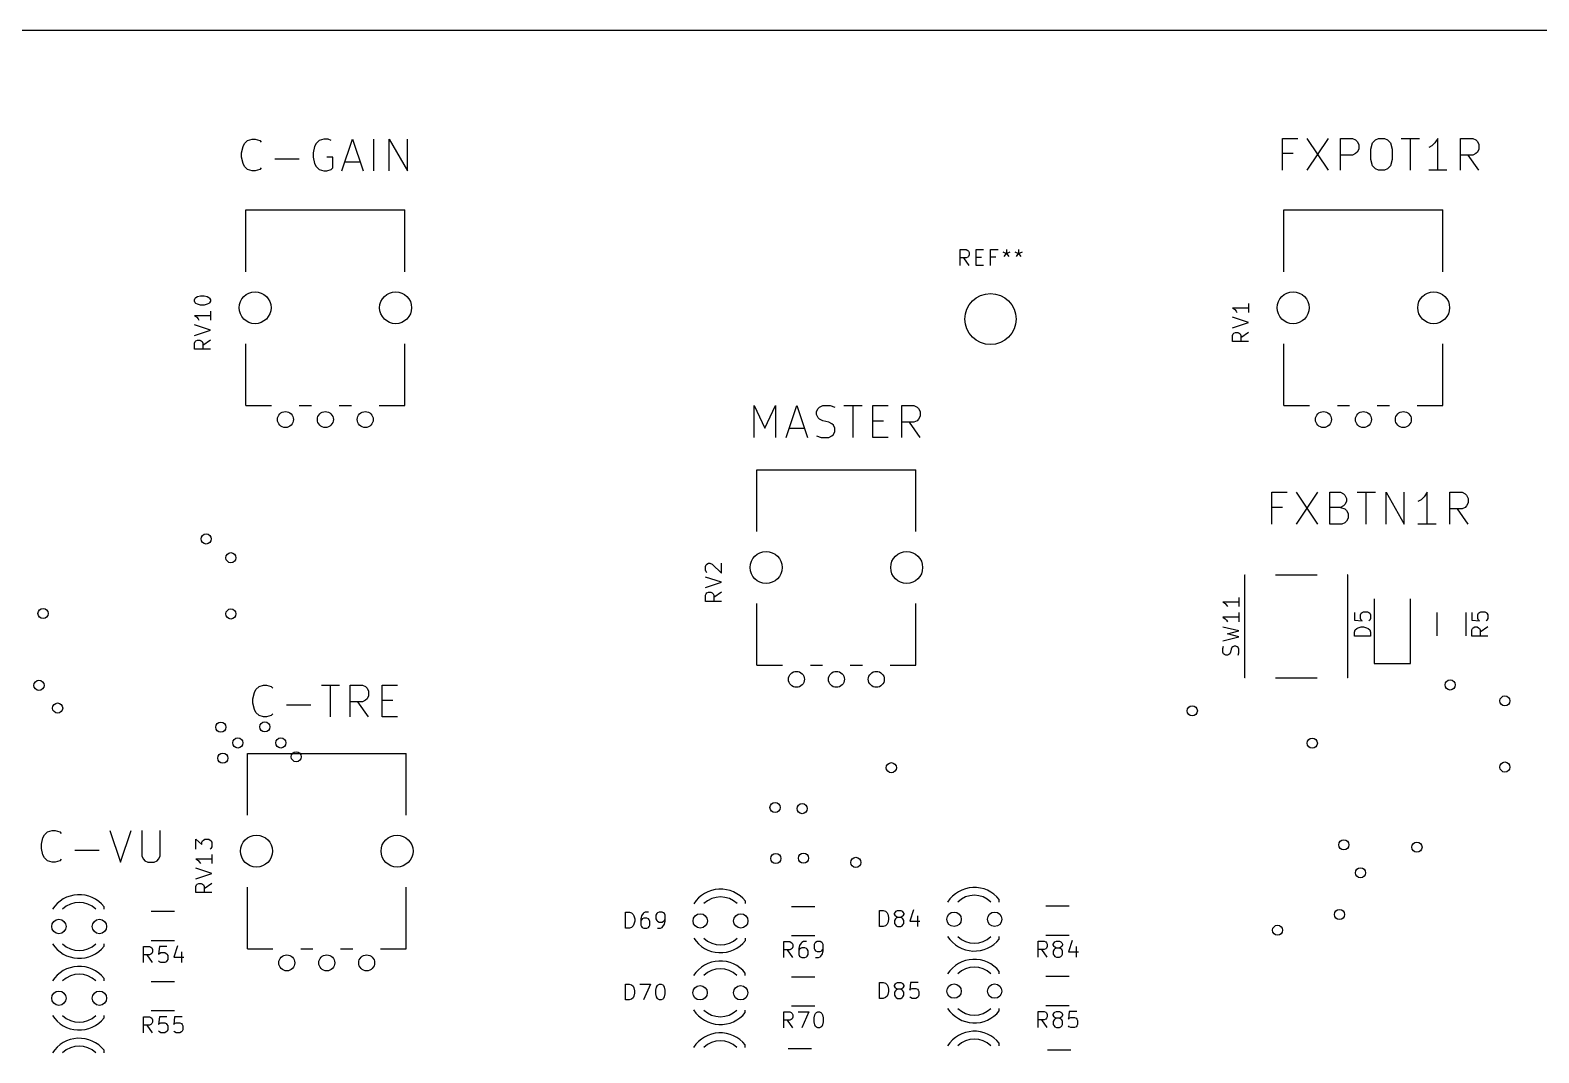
# Model space of a CAD drawing. Extents: x 0 to 360, y 0 to 265.
# Drawn here: x 179.5 to 274, y 196 to 260 of the extents above; entities that cross this region are included whole.
import ezdxf

# ---------------------------------------------------------------- set-up
doc = ezdxf.new("R2010")
doc.units = 0
doc.layers.add('BLACK', color=7, linetype='CONTINUOUS')

msp = doc.modelspace()

# ---------------------------------------------------------------- linework, layer by layer
at = {"layer": 'BLACK', "linetype": 'CONTINUOUS'}
for p, q in [((0, 260), (360, 260)), ((193.143, 253.09), (193.429, 253.185)), ((193.429, 253.185), (193.619, 253.185)), ((193.619, 253.185), (193.905, 253.09)), ((197.905, 253.185), (197.619, 253.09)), ((198.19, 253.185), (197.905, 253.185)), ((198.381, 253.09), (198.19, 253.185)), ((199.048, 251.185), (199.714, 253.185)), ((199.714, 253.185), (200.381, 251.185)), ((201.048, 251.185), (201.048, 253.185)), ((202, 251.185), (202, 253.185)), ((202, 253.185), (203.143, 251.185)), ((203.143, 251.185), (203.143, 253.185)), ((257.935, 251.225), (257.935, 253.225)), ((257.935, 253.225), (258.887, 253.225)), ((259.459, 253.225), (260.792, 251.225)), ((260.792, 253.225), (259.459, 251.225)), ((261.554, 251.225), (261.554, 253.225)), ((261.554, 253.225), (262.316, 253.225)), ((262.316, 253.225), (262.506, 253.13)), ((262.506, 253.13), (262.601, 253.035)), ((263.554, 252.94), (263.744, 253.13)), ((263.744, 253.13), (263.935, 253.225)), ((263.935, 253.225), (264.316, 253.225)), ((264.316, 253.225), (264.506, 253.13)), ((264.506, 253.13), (264.697, 252.94)), ((265.363, 253.225), (266.506, 253.225)), ((265.935, 251.225), (265.935, 253.225)), ((267.649, 253.225), (267.459, 252.94)), ((267.649, 251.225), (267.649, 253.225)), ((269.078, 251.225), (269.078, 253.225)), ((269.078, 253.225), (269.84, 253.225)), ((269.84, 253.225), (270.03, 253.13)), ((270.03, 253.13), (270.125, 253.035)), ((192.762, 252.328), (192.857, 252.709)), ((192.762, 252.042), (192.762, 252.328)), ((192.857, 252.709), (192.952, 252.9)), ((192.952, 252.9), (193.143, 253.09)), ((193.905, 253.09), (194, 252.995)), ((197.333, 252.709), (197.238, 252.328)), ((197.238, 252.328), (197.238, 252.042)), ((197.429, 252.9), (197.333, 252.709)), ((197.619, 253.09), (197.429, 252.9)), ((258.601, 252.273), (257.935, 252.273)), ((262.316, 252.178), (261.554, 252.178)), ((262.506, 252.273), (262.316, 252.178)), ((262.601, 252.368), (262.506, 252.273)), ((262.601, 253.035), (262.697, 252.844)), ((262.697, 252.559), (262.601, 252.368)), ((262.697, 252.844), (262.697, 252.559)), ((263.459, 252.559), (263.554, 252.94)), ((263.459, 251.892), (263.459, 252.559)), ((264.697, 252.94), (264.792, 252.559)), ((264.792, 252.559), (264.792, 251.892)), ((267.268, 252.749), (267.078, 252.654)), ((267.459, 252.94), (267.268, 252.749)), ((269.84, 252.178), (269.078, 252.178)), ((270.22, 251.225), (269.554, 252.178)), ((270.03, 252.273), (269.84, 252.178)), ((270.125, 252.368), (270.03, 252.273)), ((270.125, 253.035), (270.22, 252.844)), ((270.22, 252.559), (270.125, 252.368)), ((270.22, 252.844), (270.22, 252.559)), ((192.857, 251.661), (192.762, 252.042)), ((192.952, 251.471), (192.857, 251.661)), ((193.143, 251.28), (192.952, 251.471)), ((193.429, 251.185), (193.143, 251.28)), ((193.905, 251.28), (193.619, 251.185)), ((194, 251.376), (193.905, 251.28)), ((194.857, 251.947), (196.381, 251.947)), ((197.238, 252.042), (197.333, 251.661)), ((197.333, 251.661), (197.429, 251.471)), ((197.429, 251.471), (197.619, 251.28)), ((197.619, 251.28), (197.905, 251.185)), ((198.476, 252.042), (198.095, 252.042)), ((198.095, 251.185), (198.381, 251.28)), ((198.381, 251.28), (198.476, 251.376)), ((198.476, 251.376), (198.476, 252.042)), ((199.238, 251.757), (200.19, 251.757)), ((263.554, 251.511), (263.459, 251.892)), ((263.744, 251.32), (263.554, 251.511)), ((263.935, 251.225), (263.744, 251.32)), ((264.316, 251.225), (263.935, 251.225)), ((264.506, 251.32), (264.316, 251.225)), ((264.697, 251.511), (264.506, 251.32)), ((264.792, 251.892), (264.697, 251.511)), ((268.22, 251.225), (267.078, 251.225)), ((193.619, 251.185), (193.429, 251.185)), ((197.905, 251.185), (198.095, 251.185)), ((193.04, 244.875), (193.04, 248.74)), ((193.04, 248.74), (202.98, 248.74)), ((202.98, 244.875), (202.98, 248.74)), ((258.02, 248.74), (267.96, 248.74)), ((258.02, 244.875), (258.02, 248.74)), ((267.96, 244.875), (267.96, 248.74)), ((237.743, 245.26), (237.743, 246.26)), ((237.743, 246.26), (238.124, 246.26)), ((238.124, 245.736), (237.743, 245.736)), ((238.315, 245.26), (237.981, 245.736)), ((238.124, 246.26), (238.219, 246.212)), ((238.219, 245.783), (238.124, 245.736)), ((238.219, 246.212), (238.267, 246.164)), ((238.267, 245.831), (238.219, 245.783)), ((238.267, 246.164), (238.315, 246.069)), ((238.315, 245.926), (238.267, 245.831)), ((238.315, 246.069), (238.315, 245.926)), ((238.743, 245.26), (238.743, 246.26)), ((238.743, 246.26), (239.219, 246.26)), ((238.743, 245.783), (239.077, 245.783)), ((239.648, 245.26), (239.648, 246.26)), ((239.648, 246.26), (240.124, 246.26)), ((239.981, 245.783), (239.648, 245.783)), ((240.41, 246.117), (240.648, 246.022)), ((240.505, 245.831), (240.648, 246.022)), ((240.648, 246.26), (240.648, 246.022)), ((240.648, 246.022), (240.886, 246.117)), ((240.648, 246.022), (240.791, 245.831)), ((241.172, 246.117), (241.41, 246.022)), ((241.267, 245.831), (241.41, 246.022)), ((241.41, 246.26), (241.41, 246.022)), ((241.41, 246.022), (241.648, 246.117)), ((241.41, 246.022), (241.553, 245.831)), ((239.219, 245.26), (238.743, 245.26)), ((189.812, 243.122), (189.86, 243.218)), ((189.812, 243.027), (189.812, 243.122)), ((189.86, 242.932), (189.812, 243.027)), ((189.86, 243.218), (189.908, 243.265)), ((189.908, 242.884), (189.86, 242.932)), ((189.908, 243.265), (190.003, 243.313)), ((190.003, 242.837), (189.908, 242.884)), ((190.003, 243.313), (190.193, 243.36)), ((190.193, 242.789), (190.003, 242.837)), ((190.193, 243.36), (190.431, 243.36)), ((190.431, 242.789), (190.193, 242.789)), ((190.431, 243.36), (190.622, 243.313)), ((190.622, 242.837), (190.431, 242.789)), ((190.622, 243.313), (190.717, 243.265)), ((190.717, 242.884), (190.622, 242.837)), ((190.717, 243.265), (190.765, 243.218)), ((190.765, 242.932), (190.717, 242.884)), ((190.765, 243.218), (190.812, 243.122)), ((190.812, 243.027), (190.765, 242.932)), ((190.812, 243.122), (190.812, 243.027)), ((255.792, 242.884), (255.792, 242.313)), ((190.812, 242.122), (189.812, 242.122)), ((189.812, 242.122), (189.955, 242.027)), ((189.955, 242.027), (190.05, 241.932)), ((190.05, 241.932), (190.098, 241.837)), ((190.812, 242.408), (190.812, 241.837)), ((255.792, 242.599), (254.792, 242.599)), ((254.792, 242.599), (254.935, 242.503)), ((255.792, 241.694), (254.792, 242.027)), ((254.935, 242.503), (255.03, 242.408)), ((255.03, 242.408), (255.078, 242.313)), ((190.812, 241.218), (189.812, 241.551)), ((189.812, 240.884), (190.812, 241.218)), ((254.792, 241.36), (255.792, 241.694)), ((254.792, 240.884), (254.84, 240.98)), ((254.792, 240.503), (254.792, 240.884)), ((254.84, 240.98), (254.888, 241.027)), ((254.888, 241.027), (254.983, 241.075)), ((254.983, 241.075), (255.126, 241.075)), ((255.126, 241.075), (255.221, 241.027)), ((255.221, 241.027), (255.269, 240.98)), ((255.269, 240.98), (255.316, 240.884)), ((255.792, 241.075), (255.316, 240.741)), ((255.316, 240.884), (255.316, 240.503)), ((189.812, 240.408), (189.86, 240.503)), ((189.812, 240.027), (189.812, 240.408)), ((190.812, 240.027), (189.812, 240.027)), ((189.86, 240.503), (189.908, 240.551)), ((189.908, 240.551), (190.003, 240.599)), ((190.003, 240.599), (190.146, 240.599)), ((190.146, 240.599), (190.241, 240.551)), ((190.241, 240.551), (190.289, 240.503)), ((190.289, 240.503), (190.336, 240.408)), ((190.812, 240.599), (190.336, 240.265)), ((190.336, 240.408), (190.336, 240.027)), ((193.04, 236.5), (193.04, 240.365)), ((202.98, 236.5), (202.98, 240.365)), ((255.792, 240.503), (254.792, 240.503)), ((258.02, 236.5), (258.02, 240.365)), ((267.96, 236.5), (267.96, 240.365)), ((193.04, 236.5), (194.639, 236.5)), ((196.381, 236.5), (197.14, 236.5)), ((198.881, 236.5), (199.64, 236.5)), ((201.38, 236.5), (202.98, 236.5)), ((224.857, 234.498), (224.857, 236.498)), ((224.857, 236.498), (225.524, 235.069)), ((225.524, 235.069), (226.19, 236.498)), ((226.19, 236.498), (226.19, 234.498)), ((226.857, 234.498), (227.524, 236.498)), ((227.524, 236.498), (228.19, 234.498)), ((228.762, 236.117), (228.857, 236.307)), ((228.762, 235.926), (228.762, 236.117)), ((228.857, 236.307), (228.952, 236.402)), ((228.952, 236.402), (229.143, 236.498)), ((229.143, 236.498), (229.619, 236.498)), ((229.619, 236.498), (229.905, 236.402)), ((230.476, 236.498), (231.619, 236.498)), ((231.048, 234.498), (231.048, 236.498)), ((232.286, 234.498), (232.286, 236.498)), ((232.286, 236.498), (233.238, 236.498)), ((234.095, 234.498), (234.095, 236.498)), ((234.095, 236.498), (234.857, 236.498)), ((234.857, 236.498), (235.048, 236.402)), ((235.048, 236.402), (235.143, 236.307)), ((235.143, 236.307), (235.238, 236.117)), ((235.238, 236.117), (235.238, 235.831)), ((258.02, 236.5), (259.619, 236.5)), ((261.361, 236.5), (262.12, 236.5)), ((263.861, 236.5), (264.62, 236.5)), ((266.36, 236.5), (267.96, 236.5)), ((228.857, 235.736), (228.762, 235.926)), ((228.952, 235.64), (228.857, 235.736)), ((229.143, 235.545), (228.952, 235.64)), ((229.524, 235.45), (229.143, 235.545)), ((229.714, 235.355), (229.524, 235.45)), ((229.81, 235.259), (229.714, 235.355)), ((229.905, 235.069), (229.81, 235.259)), ((232.286, 235.545), (232.952, 235.545)), ((234.857, 235.45), (234.095, 235.45)), ((235.238, 234.498), (234.571, 235.45)), ((235.048, 235.545), (234.857, 235.45)), ((235.143, 235.64), (235.048, 235.545)), ((235.238, 235.831), (235.143, 235.64)), ((227.048, 235.069), (228, 235.069)), ((228.762, 234.593), (229.048, 234.498)), ((229.048, 234.498), (229.524, 234.498)), ((229.524, 234.498), (229.714, 234.593)), ((229.714, 234.593), (229.81, 234.688)), ((229.81, 234.688), (229.905, 234.878)), ((229.905, 234.878), (229.905, 235.069)), ((233.238, 234.498), (232.286, 234.498)), ((225.03, 232.472), (234.97, 232.472)), ((225.03, 228.607), (225.03, 232.472)), ((234.97, 228.607), (234.97, 232.472)), ((257.265, 229.065), (257.265, 231.065)), ((257.265, 231.065), (258.217, 231.065)), ((258.789, 231.065), (260.122, 229.065)), ((260.122, 231.065), (258.789, 229.065)), ((260.884, 229.065), (260.884, 231.065)), ((260.884, 231.065), (261.55, 231.065)), ((261.55, 231.065), (261.741, 230.97)), ((261.741, 230.97), (261.836, 230.875)), ((261.836, 230.875), (261.931, 230.684)), ((261.931, 230.494), (261.836, 230.303)), ((261.931, 230.684), (261.931, 230.494)), ((262.598, 231.065), (263.741, 231.065)), ((263.17, 229.065), (263.17, 231.065)), ((264.408, 229.065), (264.408, 231.065)), ((264.408, 231.065), (265.55, 229.065)), ((265.55, 229.065), (265.55, 231.065)), ((266.598, 230.589), (266.408, 230.494)), ((266.789, 230.78), (266.598, 230.589)), ((266.979, 231.065), (266.789, 230.78)), ((266.979, 229.065), (266.979, 231.065)), ((268.408, 229.065), (268.408, 231.065)), ((268.408, 231.065), (269.17, 231.065)), ((269.17, 231.065), (269.36, 230.97)), ((269.36, 230.97), (269.455, 230.875)), ((269.455, 230.875), (269.55, 230.684)), ((269.55, 230.684), (269.55, 230.399)), ((257.931, 230.113), (257.265, 230.113)), ((261.55, 230.113), (260.884, 230.113)), ((261.741, 230.208), (261.55, 230.113)), ((261.55, 230.113), (261.836, 230.018)), ((261.836, 230.303), (261.741, 230.208)), ((261.836, 230.018), (261.931, 229.922)), ((261.931, 229.922), (262.027, 229.732)), ((262.027, 229.732), (262.027, 229.446)), ((269.17, 230.018), (268.408, 230.018)), ((269.55, 229.065), (268.884, 230.018)), ((269.36, 230.113), (269.17, 230.018)), ((269.455, 230.208), (269.36, 230.113)), ((269.55, 230.399), (269.455, 230.208)), ((261.646, 229.065), (260.884, 229.065)), ((261.836, 229.16), (261.646, 229.065)), ((261.931, 229.256), (261.836, 229.16)), ((262.027, 229.446), (261.931, 229.256)), ((267.55, 229.065), (266.408, 229.065)), ((221.802, 226.426), (221.85, 226.521)), ((221.802, 226.188), (221.802, 226.426)), ((221.85, 226.092), (221.802, 226.188)), ((222.802, 225.426), (221.802, 225.759)), ((221.85, 226.521), (221.898, 226.569)), ((221.898, 226.045), (221.85, 226.092)), ((221.898, 226.569), (221.993, 226.616)), ((221.993, 226.616), (222.088, 226.616)), ((222.088, 226.616), (222.231, 226.569)), ((222.231, 226.569), (222.802, 225.997)), ((222.802, 225.997), (222.802, 226.616)), ((255.56, 219.44), (255.56, 225.9)), ((255.56, 225.9), (255.59, 225.9)), ((257.49, 225.9), (260.09, 225.9)), ((262.02, 225.9), (261.99, 225.9)), ((262.02, 219.44), (262.02, 225.9)), ((221.802, 225.092), (222.802, 225.426)), ((221.898, 224.759), (221.993, 224.807)), ((221.993, 224.807), (222.136, 224.807)), ((222.136, 224.807), (222.231, 224.759)), ((222.802, 224.807), (222.326, 224.473)), ((221.802, 224.616), (221.85, 224.712)), ((221.802, 224.235), (221.802, 224.616)), ((222.802, 224.235), (221.802, 224.235)), ((221.85, 224.712), (221.898, 224.759)), ((222.231, 224.759), (222.279, 224.712)), ((222.279, 224.712), (222.326, 224.616)), ((222.326, 224.616), (222.326, 224.235)), ((225.03, 220.232), (225.03, 224.097)), ((234.97, 220.232), (234.97, 224.097)), ((255.192, 224.194), (254.192, 224.194)), ((254.192, 224.194), (254.335, 224.099)), ((254.335, 224.099), (254.43, 224.003)), ((254.43, 224.003), (254.478, 223.908)), ((255.192, 224.48), (255.192, 223.908)), ((263.665, 224.4), (263.665, 220.34)), ((265.935, 220.34), (265.935, 224.4)), ((255.192, 223.241), (254.192, 223.241)), ((254.192, 223.241), (254.335, 223.146)), ((254.335, 223.146), (254.43, 223.051)), ((254.43, 223.051), (254.478, 222.956)), ((255.192, 223.527), (255.192, 222.956)), ((262.432, 223.538), (262.432, 223.062)), ((262.432, 223.062), (262.909, 223.014)), ((262.813, 223.395), (262.861, 223.49)), ((262.813, 223.157), (262.813, 223.395)), ((262.861, 223.062), (262.813, 223.157)), ((262.861, 223.49), (262.909, 223.538)), ((262.909, 223.014), (262.861, 223.062)), ((262.909, 223.538), (263.004, 223.586)), ((263.004, 223.586), (263.242, 223.586)), ((263.242, 223.586), (263.337, 223.538)), ((263.337, 223.538), (263.385, 223.49)), ((263.385, 223.062), (263.337, 223.014)), ((263.385, 223.49), (263.432, 223.395)), ((263.432, 223.157), (263.385, 223.062)), ((263.432, 223.395), (263.432, 223.157)), ((267.59, 223.527), (267.59, 222.073)), ((269.41, 223.527), (269.41, 222.073)), ((269.772, 223.538), (269.772, 223.062)), ((269.772, 223.062), (270.249, 223.014)), ((270.153, 223.395), (270.201, 223.49)), ((270.153, 223.157), (270.153, 223.395)), ((270.201, 223.062), (270.153, 223.157)), ((270.201, 223.49), (270.249, 223.538)), ((270.249, 223.014), (270.201, 223.062)), ((270.249, 223.538), (270.344, 223.586)), ((270.344, 223.586), (270.582, 223.586)), ((270.582, 223.586), (270.677, 223.538)), ((270.677, 223.538), (270.725, 223.49)), ((270.725, 223.062), (270.677, 223.014)), ((270.725, 223.49), (270.772, 223.395)), ((270.772, 223.157), (270.725, 223.062)), ((270.772, 223.395), (270.772, 223.157)), ((255.192, 222.384), (254.192, 222.622)), ((254.192, 221.765), (255.192, 222.003)), ((254.478, 222.194), (255.192, 222.384)), ((255.192, 222.003), (254.478, 222.194)), ((262.432, 222.3), (262.48, 222.443)), ((262.432, 222.062), (262.432, 222.3)), ((263.432, 222.062), (262.432, 222.062)), ((262.48, 222.443), (262.575, 222.538)), ((262.575, 222.538), (262.67, 222.586)), ((262.67, 222.586), (262.861, 222.633)), ((262.861, 222.633), (263.004, 222.633)), ((263.004, 222.633), (263.194, 222.586)), ((263.194, 222.586), (263.29, 222.538)), ((263.29, 222.538), (263.385, 222.443)), ((263.385, 222.443), (263.432, 222.3)), ((263.432, 222.3), (263.432, 222.062)), ((269.772, 222.443), (269.82, 222.538)), ((269.772, 222.062), (269.772, 222.443)), ((270.772, 222.062), (269.772, 222.062)), ((269.82, 222.538), (269.868, 222.586)), ((269.868, 222.586), (269.963, 222.633)), ((269.963, 222.633), (270.106, 222.633)), ((270.106, 222.633), (270.201, 222.586)), ((270.201, 222.586), (270.249, 222.538)), ((270.249, 222.538), (270.296, 222.443)), ((270.772, 222.633), (270.296, 222.3)), ((270.296, 222.443), (270.296, 222.062)), ((254.192, 221.289), (254.24, 221.432)), ((254.192, 221.051), (254.192, 221.289)), ((254.24, 220.956), (254.192, 221.051)), ((254.669, 221.051), (254.621, 220.956)), ((254.716, 221.241), (254.669, 221.051)), ((254.764, 221.337), (254.716, 221.241)), ((254.811, 221.384), (254.764, 221.337)), ((254.907, 221.432), (254.811, 221.384)), ((255.002, 221.432), (254.907, 221.432)), ((255.097, 221.384), (255.002, 221.432)), ((255.145, 221.337), (255.097, 221.384)), ((255.192, 221.241), (255.145, 221.337)), ((255.145, 220.86), (255.192, 221.003)), ((255.192, 221.003), (255.192, 221.241)), ((225.03, 220.232), (226.629, 220.232)), ((228.371, 220.232), (229.13, 220.232)), ((230.871, 220.232), (231.63, 220.232)), ((233.37, 220.232), (234.97, 220.232)), ((254.288, 220.908), (254.24, 220.956)), ((254.383, 220.86), (254.288, 220.908)), ((254.478, 220.86), (254.383, 220.86)), ((254.573, 220.908), (254.478, 220.86)), ((254.621, 220.956), (254.573, 220.908)), ((263.665, 220.34), (265.935, 220.34)), ((255.59, 219.44), (255.56, 219.44)), ((257.49, 219.44), (260.09, 219.44)), ((262.02, 219.44), (261.99, 219.44)), ((193.476, 218.138), (193.571, 218.519)), ((193.571, 218.519), (193.667, 218.71)), ((193.667, 218.71), (193.857, 218.9)), ((193.857, 218.9), (194.143, 218.995)), ((194.143, 218.995), (194.333, 218.995)), ((194.333, 218.995), (194.619, 218.9)), ((194.619, 218.9), (194.714, 218.805)), ((197.762, 218.995), (198.905, 218.995)), ((198.333, 216.995), (198.333, 218.995)), ((199.571, 216.995), (199.571, 218.995)), ((199.571, 218.995), (200.333, 218.995)), ((200.333, 218.995), (200.524, 218.9)), ((200.524, 218.9), (200.619, 218.805)), ((200.619, 218.805), (200.714, 218.614)), ((200.714, 218.329), (200.619, 218.138)), ((200.714, 218.614), (200.714, 218.329)), ((201.571, 216.995), (201.571, 218.995)), ((201.571, 218.995), (202.524, 218.995)), ((193.476, 217.852), (193.476, 218.138)), ((193.571, 217.471), (193.476, 217.852)), ((193.667, 217.281), (193.571, 217.471)), ((193.857, 217.09), (193.667, 217.281)), ((195.571, 217.757), (197.095, 217.757)), ((200.333, 217.948), (199.571, 217.948)), ((200.714, 216.995), (200.048, 217.948)), ((200.524, 218.043), (200.333, 217.948)), ((200.619, 218.138), (200.524, 218.043)), ((201.571, 218.043), (202.238, 218.043)), ((194.143, 216.995), (193.857, 217.09)), ((194.333, 216.995), (194.143, 216.995)), ((194.619, 217.09), (194.333, 216.995)), ((194.714, 217.186), (194.619, 217.09)), ((202.524, 216.995), (201.571, 216.995)), ((193.127, 214.718), (203.067, 214.718)), ((193.127, 210.853), (193.127, 214.718)), ((203.067, 210.853), (203.067, 214.718)), ((180.429, 209.61), (180.619, 209.8)), ((180.619, 209.8), (180.905, 209.895)), ((180.905, 209.895), (181.095, 209.895)), ((181.095, 209.895), (181.381, 209.8)), ((181.381, 209.8), (181.476, 209.705)), ((184.524, 209.895), (185.19, 207.895)), ((185.19, 207.895), (185.857, 209.895)), ((186.524, 209.895), (186.524, 208.276)), ((187.667, 208.276), (187.667, 209.895)), ((180.238, 209.038), (180.333, 209.419)), ((180.238, 208.752), (180.238, 209.038)), ((180.333, 208.371), (180.238, 208.752)), ((180.333, 209.419), (180.429, 209.61)), ((189.899, 208.719), (189.899, 209.338)), ((189.899, 209.338), (190.28, 209.005)), ((190.28, 209.148), (190.328, 209.243)), ((190.28, 209.005), (190.28, 209.148)), ((190.328, 209.243), (190.376, 209.291)), ((190.376, 209.291), (190.471, 209.338)), ((190.471, 209.338), (190.709, 209.338)), ((190.709, 209.338), (190.804, 209.291)), ((190.804, 209.291), (190.852, 209.243)), ((190.852, 208.767), (190.804, 208.719)), ((190.852, 209.243), (190.899, 209.148)), ((190.899, 208.862), (190.852, 208.767)), ((190.899, 209.148), (190.899, 208.862)), ((180.429, 208.181), (180.333, 208.371)), ((180.619, 207.99), (180.429, 208.181)), ((180.905, 207.895), (180.619, 207.99)), ((181.095, 207.895), (180.905, 207.895)), ((181.381, 207.99), (181.095, 207.895)), ((181.476, 208.086), (181.381, 207.99)), ((182.333, 208.657), (183.857, 208.657)), ((186.524, 208.276), (186.619, 208.086)), ((186.619, 208.086), (186.714, 207.99)), ((186.714, 207.99), (186.905, 207.895)), ((186.905, 207.895), (187.286, 207.895)), ((187.286, 207.895), (187.476, 207.99)), ((187.476, 207.99), (187.571, 208.086)), ((187.571, 208.086), (187.667, 208.276)), ((190.899, 208.1), (189.899, 208.1)), ((189.899, 208.1), (190.042, 208.005)), ((190.042, 208.005), (190.137, 207.91)), ((190.137, 207.91), (190.185, 207.814)), ((190.899, 208.386), (190.899, 207.814)), ((190.899, 207.195), (189.899, 207.529)), ((189.899, 206.862), (190.899, 207.195)), ((189.899, 206.386), (189.947, 206.481)), ((189.899, 206.005), (189.899, 206.386)), ((190.899, 206.005), (189.899, 206.005)), ((189.947, 206.481), (189.995, 206.529)), ((189.995, 206.529), (190.09, 206.576)), ((190.09, 206.576), (190.233, 206.576)), ((190.233, 206.576), (190.328, 206.529)), ((190.328, 206.529), (190.376, 206.481)), ((190.376, 206.481), (190.423, 206.386)), ((190.899, 206.576), (190.423, 206.243)), ((190.423, 206.386), (190.423, 206.005)), ((193.127, 202.478), (193.127, 206.343)), ((203.067, 202.478), (203.067, 206.343)), ((184.16, 204.956), (184.16, 205.112)), ((224.307, 205.306), (224.307, 205.462)), ((228.642, 205.111), (227.188, 205.111)), ((240.197, 205.408), (240.197, 205.564)), ((244.568, 205.138), (243.114, 205.138)), ((188.561, 204.806), (187.107, 204.806)), ((216.802, 203.774), (216.802, 204.774)), ((216.802, 204.774), (217.04, 204.774)), ((217.04, 204.774), (217.183, 204.726)), ((217.183, 204.726), (217.279, 204.631)), ((217.279, 204.631), (217.326, 204.536)), ((217.326, 204.012), (217.279, 203.917)), ((217.326, 204.536), (217.374, 204.345)), ((217.374, 204.203), (217.326, 204.012)), ((217.374, 204.345), (217.374, 204.203)), ((217.802, 204.536), (217.755, 204.345)), ((217.755, 204.345), (217.755, 203.964)), ((217.802, 204.298), (217.755, 204.203)), ((217.898, 204.679), (217.802, 204.536)), ((217.85, 204.345), (217.802, 204.298)), ((217.945, 204.393), (217.85, 204.345)), ((217.945, 204.726), (217.898, 204.679)), ((218.04, 204.774), (217.945, 204.726)), ((218.136, 204.393), (217.945, 204.393)), ((218.231, 204.774), (218.04, 204.774)), ((218.231, 204.345), (218.136, 204.393)), ((218.279, 204.298), (218.231, 204.345)), ((218.326, 204.203), (218.279, 204.298)), ((218.326, 203.964), (218.326, 204.203)), ((218.755, 204.679), (218.707, 204.584)), ((218.707, 204.584), (218.707, 204.345)), ((218.707, 204.345), (218.755, 204.25)), ((218.802, 204.726), (218.755, 204.679)), ((218.755, 204.25), (218.802, 204.203)), ((218.898, 204.774), (218.802, 204.726)), ((218.802, 204.203), (218.898, 204.155)), ((219.088, 204.774), (218.898, 204.774)), ((218.898, 204.155), (219.088, 204.155)), ((219.183, 204.726), (219.088, 204.774)), ((219.088, 204.155), (219.183, 204.203)), ((219.136, 203.869), (219.231, 204.012)), ((219.231, 204.679), (219.183, 204.726)), ((219.183, 204.203), (219.231, 204.25)), ((219.279, 204.584), (219.231, 204.679)), ((219.231, 204.25), (219.279, 204.345)), ((219.231, 204.012), (219.279, 204.203)), ((219.279, 204.203), (219.279, 204.584)), ((232.693, 203.876), (232.693, 204.876)), ((232.693, 204.876), (232.931, 204.876)), ((232.931, 204.876), (233.074, 204.828)), ((233.074, 204.828), (233.169, 204.733)), ((233.169, 204.018), (233.074, 203.923)), ((233.169, 204.733), (233.217, 204.638)), ((233.217, 204.114), (233.169, 204.018)), ((233.217, 204.638), (233.264, 204.447)), ((233.264, 204.304), (233.217, 204.114)), ((233.264, 204.447), (233.264, 204.304)), ((233.645, 204.685), (233.693, 204.78)), ((233.645, 204.638), (233.645, 204.685)), ((233.693, 204.542), (233.645, 204.638)), ((233.693, 204.352), (233.645, 204.257)), ((233.645, 204.257), (233.645, 204.066)), ((233.645, 204.066), (233.693, 203.971)), ((233.693, 204.78), (233.74, 204.828)), ((233.74, 204.495), (233.693, 204.542)), ((233.74, 204.399), (233.693, 204.352)), ((233.74, 204.828), (233.836, 204.876)), ((233.836, 204.447), (233.74, 204.495)), ((233.836, 204.447), (233.74, 204.399)), ((233.836, 204.876), (234.026, 204.876)), ((234.026, 204.447), (233.836, 204.447)), ((234.026, 204.876), (234.121, 204.828)), ((234.121, 204.495), (234.026, 204.447)), ((234.121, 204.399), (234.026, 204.447)), ((234.121, 204.828), (234.169, 204.78)), ((234.169, 204.542), (234.121, 204.495)), ((234.169, 204.352), (234.121, 204.399)), ((234.169, 204.78), (234.217, 204.685)), ((234.217, 204.638), (234.169, 204.542)), ((234.217, 204.257), (234.169, 204.352)), ((234.169, 203.971), (234.217, 204.066)), ((234.217, 204.685), (234.217, 204.638)), ((234.217, 204.066), (234.217, 204.257)), ((234.836, 204.923), (234.597, 204.209)), ((234.597, 204.209), (235.217, 204.209)), ((235.074, 204.542), (235.074, 203.876)), ((217.04, 203.774), (216.802, 203.774)), ((217.183, 203.822), (217.04, 203.774)), ((217.279, 203.917), (217.183, 203.822)), ((217.755, 203.964), (217.802, 203.869)), ((217.802, 203.869), (217.85, 203.822)), ((217.85, 203.822), (217.945, 203.774)), ((217.945, 203.774), (218.136, 203.774)), ((218.136, 203.774), (218.231, 203.822)), ((218.231, 203.822), (218.279, 203.869)), ((218.279, 203.869), (218.326, 203.964)), ((218.802, 203.774), (218.993, 203.774)), ((218.993, 203.774), (219.088, 203.822)), ((219.088, 203.822), (219.136, 203.869)), ((224.307, 202.99), (224.307, 203.146)), ((228.642, 203.291), (227.188, 203.291)), ((232.931, 203.876), (232.693, 203.876)), ((233.074, 203.923), (232.931, 203.876)), ((233.693, 203.971), (233.74, 203.923)), ((233.74, 203.923), (233.836, 203.876)), ((233.836, 203.876), (234.026, 203.876)), ((234.026, 203.876), (234.121, 203.923)), ((234.121, 203.923), (234.169, 203.971)), ((240.197, 203.092), (240.197, 203.248)), ((244.568, 203.318), (243.114, 203.318)), ((184.16, 202.64), (184.16, 202.796)), ((186.62, 201.624), (186.62, 202.624)), ((186.62, 202.624), (187.001, 202.624)), ((187.001, 202.624), (187.096, 202.576)), ((187.096, 202.148), (187.001, 202.1)), ((187.096, 202.576), (187.144, 202.529)), ((187.144, 202.195), (187.096, 202.148)), ((188.561, 202.986), (187.107, 202.986)), ((187.144, 202.529), (187.192, 202.433)), ((187.192, 202.29), (187.144, 202.195)), ((187.192, 202.433), (187.192, 202.29)), ((187.62, 202.624), (187.572, 202.148)), ((187.572, 202.148), (187.62, 202.195)), ((188.096, 202.624), (187.62, 202.624)), ((187.62, 202.195), (187.715, 202.243)), ((187.715, 202.243), (187.953, 202.243)), ((187.953, 202.243), (188.049, 202.195)), ((188.049, 202.195), (188.096, 202.148)), ((188.096, 202.148), (188.144, 202.052)), ((188.763, 202.671), (188.525, 201.957)), ((189.001, 202.29), (189.001, 201.624)), ((193.127, 202.478), (194.726, 202.478)), ((196.468, 202.478), (197.227, 202.478)), ((198.968, 202.478), (199.727, 202.478)), ((201.467, 202.478), (203.067, 202.478)), ((226.701, 201.929), (226.701, 202.929)), ((226.701, 202.929), (227.081, 202.929)), ((227.081, 202.405), (226.701, 202.405)), ((227.272, 201.929), (226.939, 202.405)), ((227.081, 202.929), (227.177, 202.881)), ((227.177, 202.452), (227.081, 202.405)), ((227.177, 202.881), (227.224, 202.833)), ((227.224, 202.5), (227.177, 202.452)), ((227.224, 202.833), (227.272, 202.738)), ((227.272, 202.595), (227.224, 202.5)), ((227.272, 202.738), (227.272, 202.595)), ((227.701, 202.691), (227.653, 202.5)), ((227.653, 202.5), (227.653, 202.119)), ((227.701, 202.452), (227.653, 202.357)), ((227.653, 202.119), (227.701, 202.024)), ((227.796, 202.833), (227.701, 202.691)), ((227.748, 202.5), (227.701, 202.452)), ((227.843, 202.548), (227.748, 202.5)), ((227.843, 202.881), (227.796, 202.833)), ((227.939, 202.929), (227.843, 202.881)), ((228.034, 202.548), (227.843, 202.548)), ((228.129, 202.929), (227.939, 202.929)), ((228.129, 202.5), (228.034, 202.548)), ((228.177, 202.452), (228.129, 202.5)), ((228.224, 202.357), (228.177, 202.452)), ((228.177, 202.024), (228.224, 202.119)), ((228.224, 202.119), (228.224, 202.357)), ((228.653, 202.833), (228.605, 202.738)), ((228.605, 202.738), (228.605, 202.5)), ((228.605, 202.5), (228.653, 202.405)), ((228.701, 202.881), (228.653, 202.833)), ((228.653, 202.405), (228.701, 202.357)), ((228.796, 202.929), (228.701, 202.881)), ((228.701, 202.357), (228.796, 202.31)), ((228.986, 202.929), (228.796, 202.929)), ((228.796, 202.31), (228.986, 202.31)), ((229.081, 202.881), (228.986, 202.929)), ((228.986, 202.31), (229.081, 202.357)), ((229.034, 202.024), (229.129, 202.167)), ((229.129, 202.833), (229.081, 202.881)), ((229.081, 202.357), (229.129, 202.405)), ((229.177, 202.738), (229.129, 202.833)), ((229.129, 202.405), (229.177, 202.5)), ((229.129, 202.167), (229.177, 202.357)), ((229.177, 202.357), (229.177, 202.738)), ((242.627, 201.956), (242.627, 202.956)), ((242.627, 202.956), (243.008, 202.956)), ((243.008, 202.432), (242.627, 202.432)), ((243.198, 201.956), (242.865, 202.432)), ((243.008, 202.956), (243.103, 202.908)), ((243.103, 202.479), (243.008, 202.432)), ((243.103, 202.908), (243.151, 202.86)), ((243.151, 202.527), (243.103, 202.479)), ((243.151, 202.86), (243.198, 202.765)), ((243.198, 202.622), (243.151, 202.527)), ((243.198, 202.765), (243.198, 202.622)), ((243.579, 202.765), (243.627, 202.86)), ((243.579, 202.718), (243.579, 202.765)), ((243.627, 202.622), (243.579, 202.718)), ((243.627, 202.432), (243.579, 202.337)), ((243.579, 202.337), (243.579, 202.146)), ((243.579, 202.146), (243.627, 202.051)), ((243.627, 202.86), (243.675, 202.908)), ((243.675, 202.575), (243.627, 202.622)), ((243.675, 202.479), (243.627, 202.432)), ((243.675, 202.908), (243.77, 202.956)), ((243.77, 202.527), (243.675, 202.575)), ((243.77, 202.527), (243.675, 202.479)), ((243.77, 202.956), (243.96, 202.956)), ((243.96, 202.527), (243.77, 202.527)), ((243.96, 202.956), (244.055, 202.908)), ((244.055, 202.575), (243.96, 202.527)), ((244.055, 202.479), (243.96, 202.527)), ((244.055, 202.908), (244.103, 202.86)), ((244.103, 202.622), (244.055, 202.575)), ((244.103, 202.432), (244.055, 202.479)), ((244.103, 202.86), (244.151, 202.765)), ((244.151, 202.718), (244.103, 202.622)), ((244.151, 202.337), (244.103, 202.432)), ((244.103, 202.051), (244.151, 202.146)), ((244.151, 202.765), (244.151, 202.718)), ((244.151, 202.146), (244.151, 202.337)), ((244.77, 203.003), (244.532, 202.289)), ((244.532, 202.289), (245.151, 202.289)), ((245.008, 202.622), (245.008, 201.956)), ((187.001, 202.1), (186.62, 202.1)), ((187.192, 201.624), (186.858, 202.1)), ((187.62, 201.671), (187.572, 201.719)), ((187.715, 201.624), (187.62, 201.671)), ((187.953, 201.624), (187.715, 201.624)), ((188.049, 201.671), (187.953, 201.624)), ((188.096, 201.719), (188.049, 201.671)), ((188.144, 201.814), (188.096, 201.719)), ((188.144, 202.052), (188.144, 201.814)), ((188.525, 201.957), (189.144, 201.957)), ((227.701, 202.024), (227.748, 201.976)), ((227.748, 201.976), (227.843, 201.929)), ((227.843, 201.929), (228.034, 201.929)), ((228.034, 201.929), (228.129, 201.976)), ((228.129, 201.976), (228.177, 202.024)), ((228.701, 201.929), (228.891, 201.929)), ((228.891, 201.929), (228.986, 201.976)), ((228.986, 201.976), (229.034, 202.024)), ((243.627, 202.051), (243.675, 202.003)), ((243.675, 202.003), (243.77, 201.956)), ((243.77, 201.956), (243.96, 201.956)), ((243.96, 201.956), (244.055, 202.003)), ((244.055, 202.003), (244.103, 202.051)), ((184.16, 200.466), (184.16, 200.622)), ((188.561, 200.406), (187.107, 200.406)), ((216.792, 199.274), (216.792, 200.274)), ((216.792, 200.274), (217.03, 200.274)), ((217.03, 200.274), (217.173, 200.226)), ((217.173, 200.226), (217.269, 200.131)), ((217.697, 200.274), (218.364, 200.274)), ((218.364, 200.274), (217.935, 199.274)), ((218.792, 200.179), (218.84, 200.226)), ((218.84, 200.226), (218.935, 200.274)), ((218.935, 200.274), (219.03, 200.274)), ((219.03, 200.274), (219.126, 200.226)), ((219.126, 200.226), (219.173, 200.179)), ((224.297, 200.806), (224.297, 200.962)), ((228.642, 200.711), (227.188, 200.711)), ((232.693, 199.376), (232.693, 200.376)), ((232.693, 200.376), (232.931, 200.376)), ((232.931, 200.376), (233.074, 200.328)), ((233.074, 200.328), (233.169, 200.233)), ((233.169, 200.233), (233.217, 200.138)), ((233.645, 200.185), (233.693, 200.28)), ((233.693, 200.28), (233.74, 200.328)), ((233.74, 200.328), (233.836, 200.376)), ((233.836, 200.376), (234.026, 200.376)), ((234.026, 200.376), (234.121, 200.328)), ((234.121, 200.328), (234.169, 200.28)), ((234.169, 200.28), (234.217, 200.185)), ((234.645, 200.376), (234.597, 199.899)), ((235.121, 200.376), (234.645, 200.376)), ((240.197, 200.908), (240.197, 201.064)), ((244.568, 200.738), (243.114, 200.738)), ((217.03, 199.274), (216.792, 199.274)), ((217.173, 199.322), (217.03, 199.274)), ((217.269, 199.417), (217.173, 199.322)), ((217.269, 200.131), (217.316, 200.036)), ((217.316, 199.512), (217.269, 199.417)), ((217.316, 200.036), (217.364, 199.845)), ((217.364, 199.703), (217.316, 199.512)), ((217.364, 199.845), (217.364, 199.703)), ((218.697, 199.893), (218.745, 200.084)), ((218.697, 199.655), (218.697, 199.893)), ((218.745, 199.464), (218.697, 199.655)), ((218.745, 200.084), (218.792, 200.179)), ((218.792, 199.369), (218.745, 199.464)), ((218.84, 199.322), (218.792, 199.369)), ((218.935, 199.274), (218.84, 199.322)), ((219.03, 199.274), (218.935, 199.274)), ((219.126, 199.322), (219.03, 199.274)), ((219.173, 199.369), (219.126, 199.322)), ((219.173, 200.179), (219.221, 200.084)), ((219.221, 199.464), (219.173, 199.369)), ((219.221, 200.084), (219.269, 199.893)), ((219.269, 199.655), (219.221, 199.464)), ((219.269, 199.893), (219.269, 199.655)), ((232.931, 199.376), (232.693, 199.376)), ((233.074, 199.423), (232.931, 199.376)), ((233.169, 199.518), (233.074, 199.423)), ((233.217, 199.614), (233.169, 199.518)), ((233.217, 200.138), (233.264, 199.947)), ((233.264, 199.804), (233.217, 199.614)), ((233.264, 199.947), (233.264, 199.804)), ((233.645, 200.138), (233.645, 200.185)), ((233.693, 200.042), (233.645, 200.138)), ((233.693, 199.852), (233.645, 199.757)), ((233.645, 199.757), (233.645, 199.566)), ((233.645, 199.566), (233.693, 199.471)), ((233.74, 199.995), (233.693, 200.042)), ((233.74, 199.899), (233.693, 199.852)), ((233.693, 199.471), (233.74, 199.423)), ((233.836, 199.947), (233.74, 199.995)), ((233.836, 199.947), (233.74, 199.899)), ((233.74, 199.423), (233.836, 199.376)), ((234.026, 199.947), (233.836, 199.947)), ((233.836, 199.376), (234.026, 199.376)), ((234.121, 199.995), (234.026, 199.947)), ((234.121, 199.899), (234.026, 199.947)), ((234.026, 199.376), (234.121, 199.423)), ((234.169, 200.042), (234.121, 199.995)), ((234.169, 199.852), (234.121, 199.899)), ((234.121, 199.423), (234.169, 199.471)), ((234.217, 200.138), (234.169, 200.042)), ((234.217, 199.757), (234.169, 199.852)), ((234.169, 199.471), (234.217, 199.566)), ((234.217, 200.185), (234.217, 200.138)), ((234.217, 199.566), (234.217, 199.757)), ((234.597, 199.899), (234.645, 199.947)), ((234.645, 199.423), (234.597, 199.471)), ((234.645, 199.947), (234.74, 199.995)), ((234.74, 199.376), (234.645, 199.423)), ((234.74, 199.995), (234.978, 199.995)), ((234.978, 199.376), (234.74, 199.376)), ((234.978, 199.995), (235.074, 199.947)), ((235.074, 199.423), (234.978, 199.376)), ((235.074, 199.947), (235.121, 199.899)), ((235.121, 199.471), (235.074, 199.423)), ((235.121, 199.899), (235.169, 199.804)), ((235.169, 199.566), (235.121, 199.471)), ((235.169, 199.804), (235.169, 199.566)), ((188.561, 198.586), (187.107, 198.586)), ((224.297, 198.49), (224.297, 198.646)), ((226.701, 197.529), (226.701, 198.529)), ((226.701, 198.529), (227.081, 198.529)), ((227.081, 198.529), (227.177, 198.481)), ((227.177, 198.481), (227.224, 198.433)), ((228.642, 198.891), (227.188, 198.891)), ((227.224, 198.433), (227.272, 198.338)), ((227.272, 198.338), (227.272, 198.195)), ((227.605, 198.529), (228.272, 198.529)), ((228.272, 198.529), (227.843, 197.529)), ((228.605, 198.148), (228.653, 198.338)), ((228.653, 198.338), (228.701, 198.433)), ((228.701, 198.433), (228.748, 198.481)), ((228.748, 198.481), (228.843, 198.529)), ((228.843, 198.529), (228.939, 198.529)), ((228.939, 198.529), (229.034, 198.481)), ((229.034, 198.481), (229.081, 198.433)), ((229.081, 198.433), (229.129, 198.338)), ((229.129, 198.338), (229.177, 198.148)), ((240.197, 198.592), (240.197, 198.748)), ((242.627, 197.556), (242.627, 198.556)), ((242.627, 198.556), (243.008, 198.556)), ((243.008, 198.556), (243.103, 198.508)), ((243.103, 198.508), (243.151, 198.46)), ((244.568, 198.918), (243.114, 198.918)), ((243.151, 198.46), (243.198, 198.365)), ((243.198, 198.365), (243.198, 198.222)), ((243.579, 198.365), (243.627, 198.46)), ((243.579, 198.318), (243.579, 198.365)), ((243.627, 198.46), (243.675, 198.508)), ((243.675, 198.508), (243.77, 198.556)), ((243.77, 198.556), (243.96, 198.556)), ((243.96, 198.556), (244.055, 198.508)), ((244.055, 198.508), (244.103, 198.46)), ((244.103, 198.46), (244.151, 198.365)), ((244.151, 198.365), (244.151, 198.318)), ((244.579, 198.556), (244.532, 198.079)), ((245.055, 198.556), (244.579, 198.556)), ((184.16, 198.15), (184.16, 198.306)), ((186.62, 197.224), (186.62, 198.224)), ((186.62, 198.224), (187.001, 198.224)), ((187.001, 197.7), (186.62, 197.7)), ((187.192, 197.224), (186.858, 197.7)), ((187.001, 198.224), (187.096, 198.176)), ((187.096, 197.748), (187.001, 197.7)), ((187.096, 198.176), (187.144, 198.129)), ((187.144, 197.795), (187.096, 197.748)), ((187.144, 198.129), (187.192, 198.033)), ((187.192, 197.89), (187.144, 197.795)), ((187.192, 198.033), (187.192, 197.89)), ((187.62, 198.224), (187.572, 197.748)), ((187.572, 197.748), (187.62, 197.795)), ((188.096, 198.224), (187.62, 198.224)), ((187.62, 197.795), (187.715, 197.843)), ((187.715, 197.843), (187.953, 197.843)), ((187.953, 197.843), (188.049, 197.795)), ((188.049, 197.795), (188.096, 197.748)), ((188.096, 197.748), (188.144, 197.652)), ((188.144, 197.414), (188.096, 197.319)), ((188.144, 197.652), (188.144, 197.414)), ((188.572, 198.224), (188.525, 197.748)), ((188.525, 197.748), (188.572, 197.795)), ((189.049, 198.224), (188.572, 198.224)), ((188.572, 197.795), (188.668, 197.843)), ((188.668, 197.843), (188.906, 197.843)), ((188.906, 197.843), (189.001, 197.795)), ((189.001, 197.795), (189.049, 197.748)), ((189.049, 197.748), (189.096, 197.652)), ((189.096, 197.414), (189.049, 197.319)), ((189.096, 197.652), (189.096, 197.414)), ((227.081, 198.005), (226.701, 198.005)), ((227.272, 197.529), (226.939, 198.005)), ((227.177, 198.052), (227.081, 198.005)), ((227.224, 198.1), (227.177, 198.052)), ((227.272, 198.195), (227.224, 198.1)), ((228.605, 197.91), (228.605, 198.148)), ((228.653, 197.719), (228.605, 197.91)), ((228.701, 197.624), (228.653, 197.719)), ((228.748, 197.576), (228.701, 197.624)), ((228.843, 197.529), (228.748, 197.576)), ((228.939, 197.529), (228.843, 197.529)), ((229.034, 197.576), (228.939, 197.529)), ((229.081, 197.624), (229.034, 197.576)), ((229.129, 197.719), (229.081, 197.624)), ((229.177, 197.91), (229.129, 197.719)), ((229.177, 198.148), (229.177, 197.91)), ((243.008, 198.032), (242.627, 198.032)), ((243.198, 197.556), (242.865, 198.032)), ((243.103, 198.079), (243.008, 198.032)), ((243.151, 198.127), (243.103, 198.079)), ((243.198, 198.222), (243.151, 198.127)), ((243.627, 198.222), (243.579, 198.318)), ((243.627, 198.032), (243.579, 197.937)), ((243.579, 197.937), (243.579, 197.746)), ((243.579, 197.746), (243.627, 197.651)), ((243.675, 198.175), (243.627, 198.222)), ((243.675, 198.079), (243.627, 198.032)), ((243.627, 197.651), (243.675, 197.603)), ((243.77, 198.127), (243.675, 198.175)), ((243.77, 198.127), (243.675, 198.079)), ((243.675, 197.603), (243.77, 197.556)), ((243.96, 198.127), (243.77, 198.127)), ((243.77, 197.556), (243.96, 197.556)), ((244.055, 198.175), (243.96, 198.127)), ((244.055, 198.079), (243.96, 198.127)), ((243.96, 197.556), (244.055, 197.603)), ((244.103, 198.222), (244.055, 198.175)), ((244.103, 198.032), (244.055, 198.079)), ((244.055, 197.603), (244.103, 197.651)), ((244.151, 198.318), (244.103, 198.222)), ((244.151, 197.937), (244.103, 198.032)), ((244.103, 197.651), (244.151, 197.746)), ((244.151, 197.746), (244.151, 197.937)), ((244.532, 198.079), (244.579, 198.127)), ((244.579, 197.603), (244.532, 197.651)), ((244.579, 198.127), (244.675, 198.175)), ((244.675, 197.556), (244.579, 197.603)), ((244.675, 198.175), (244.913, 198.175)), ((244.913, 197.556), (244.675, 197.556)), ((244.913, 198.175), (245.008, 198.127)), ((245.008, 197.603), (244.913, 197.556)), ((245.008, 198.127), (245.055, 198.079)), ((245.055, 197.651), (245.008, 197.603)), ((245.055, 198.079), (245.103, 197.984)), ((245.103, 197.746), (245.055, 197.651)), ((245.103, 197.984), (245.103, 197.746)), ((187.62, 197.271), (187.572, 197.319)), ((187.715, 197.224), (187.62, 197.271)), ((187.953, 197.224), (187.715, 197.224)), ((188.049, 197.271), (187.953, 197.224)), ((188.096, 197.319), (188.049, 197.271)), ((188.572, 197.271), (188.525, 197.319)), ((188.668, 197.224), (188.572, 197.271)), ((188.906, 197.224), (188.668, 197.224)), ((189.001, 197.271), (188.906, 197.224)), ((189.049, 197.319), (189.001, 197.271)), ((224.297, 196.306), (224.297, 196.462)), ((240.197, 196.408), (240.197, 196.564)), ((184.16, 195.966), (184.16, 196.122)), ((228.442, 196.211), (226.988, 196.211)), ((244.668, 196.138), (243.214, 196.138))]:
    msp.add_line(p, q, dxfattribs=at)
at = {"layer": 'BLACK'}
for centre, radius, start, end in [((222.747, 204.226), 1.99, 38.3791, 147.179), ((238.637, 204.328), 1.99, 38.3791, 147.179), ((182.6, 203.876), 1.99, 38.3791, 147.179), ((182.6, 203.876), 1.5, 46.0545, 133.954), ((222.747, 204.226), 1.5, 46.0545, 133.954), ((238.637, 204.328), 1.5, 46.0545, 133.954), ((222.747, 204.226), 1.99, -147.179, -38.3791), ((222.747, 204.226), 1.5, -133.954, -46.0545), ((238.637, 204.328), 1.99, -147.179, -38.3791), ((238.637, 204.328), 1.5, -133.954, -46.0545), ((182.6, 203.876), 1.99, -147.179, -38.3791), ((182.6, 203.876), 1.5, -133.954, -46.0545), ((182.6, 199.386), 1.99, 38.3791, 147.179), ((222.737, 199.726), 1.99, 38.3791, 147.179), ((222.737, 199.726), 1.5, 46.0545, 133.954), ((238.637, 199.828), 1.99, 38.3791, 147.179), ((238.637, 199.828), 1.5, 46.0545, 133.954), ((182.6, 199.386), 1.5, 46.0545, 133.954), ((222.737, 199.726), 1.99, -147.179, -38.3791), ((222.737, 199.726), 1.5, -133.954, -46.0545), ((238.637, 199.828), 1.99, -147.179, -38.3791), ((238.637, 199.828), 1.5, -133.954, -46.0545), ((182.6, 199.386), 1.99, -147.179, -38.3791), ((182.6, 199.386), 1.5, -133.954, -46.0545), ((182.6, 194.886), 1.99, 38.3791, 147.179), ((222.737, 195.226), 1.99, 38.3791, 147.179), ((222.737, 195.226), 1.5, 46.0545, 133.954), ((238.637, 195.328), 1.99, 38.3791, 147.179), ((238.637, 195.328), 1.5, 46.0545, 133.954), ((182.6, 194.886), 1.5, 46.0545, 133.954)]:
    msp.add_arc(centre, radius, start, end, dxfattribs=at)
at = {"layer": 'WHITE'}
for centre, radius in [((193.61, 242.62), 1), ((202.41, 242.62), 1), ((239.648, 241.912), 1.6), ((258.59, 242.62), 1), ((267.39, 242.62), 1), ((195.51, 235.62), 0.5), ((198.01, 235.62), 0.5), ((200.51, 235.62), 0.5), ((260.49, 235.62), 0.5), ((262.99, 235.62), 0.5), ((265.49, 235.62), 0.5), ((190.55, 228.14), 0.3175), ((192.099, 226.967), 0.3175), ((225.6, 226.352), 1), ((234.4, 226.352), 1), ((180.339, 223.472), 0.3175), ((192.099, 223.446), 0.3175), ((180.085, 218.976), 0.3175), ((227.5, 219.352), 0.5), ((230, 219.352), 0.5), ((232.5, 219.352), 0.5), ((268.426, 219.001), 0.3175), ((271.85, 218), 0.3175), ((181.253, 217.553), 0.3175), ((252.28, 217.38), 0.3175), ((191.464, 216.36), 0.3175), ((194.22, 216.372), 0.3175), ((192.531, 215.369), 0.3175), ((195.223, 215.369), 0.3175), ((259.79, 215.36), 0.3175), ((191.591, 214.417), 0.3175), ((196.189, 214.505), 0.3175), ((233.44, 213.82), 0.3175), ((271.85, 213.86), 0.3175), ((226.161, 211.33), 0.3175), ((227.862, 211.254), 0.3175), ((193.697, 208.598), 1), ((202.497, 208.598), 1), ((261.771, 208.994), 0.3175), ((266.343, 208.841), 0.3175), ((226.211, 208.13), 0.3175), ((227.939, 208.155), 0.3175), ((231.22, 207.89), 0.3175), ((262.813, 207.241), 0.3175), ((261.49, 204.63), 0.3175), ((181.33, 203.876), 0.45), ((183.87, 203.876), 0.45), ((221.477, 204.226), 0.45), ((224.017, 204.226), 0.45), ((237.367, 204.328), 0.45), ((239.907, 204.328), 0.45), ((257.619, 203.64), 0.3175), ((195.597, 201.598), 0.5), ((198.097, 201.598), 0.5), ((200.597, 201.598), 0.5), ((237.367, 199.828), 0.45), ((239.907, 199.828), 0.45), ((181.33, 199.386), 0.45), ((183.87, 199.386), 0.45), ((221.467, 199.726), 0.45), ((224.007, 199.726), 0.45)]:
    msp.add_circle(centre, radius, dxfattribs=at)

doc.saveas('drawing.dxf')
